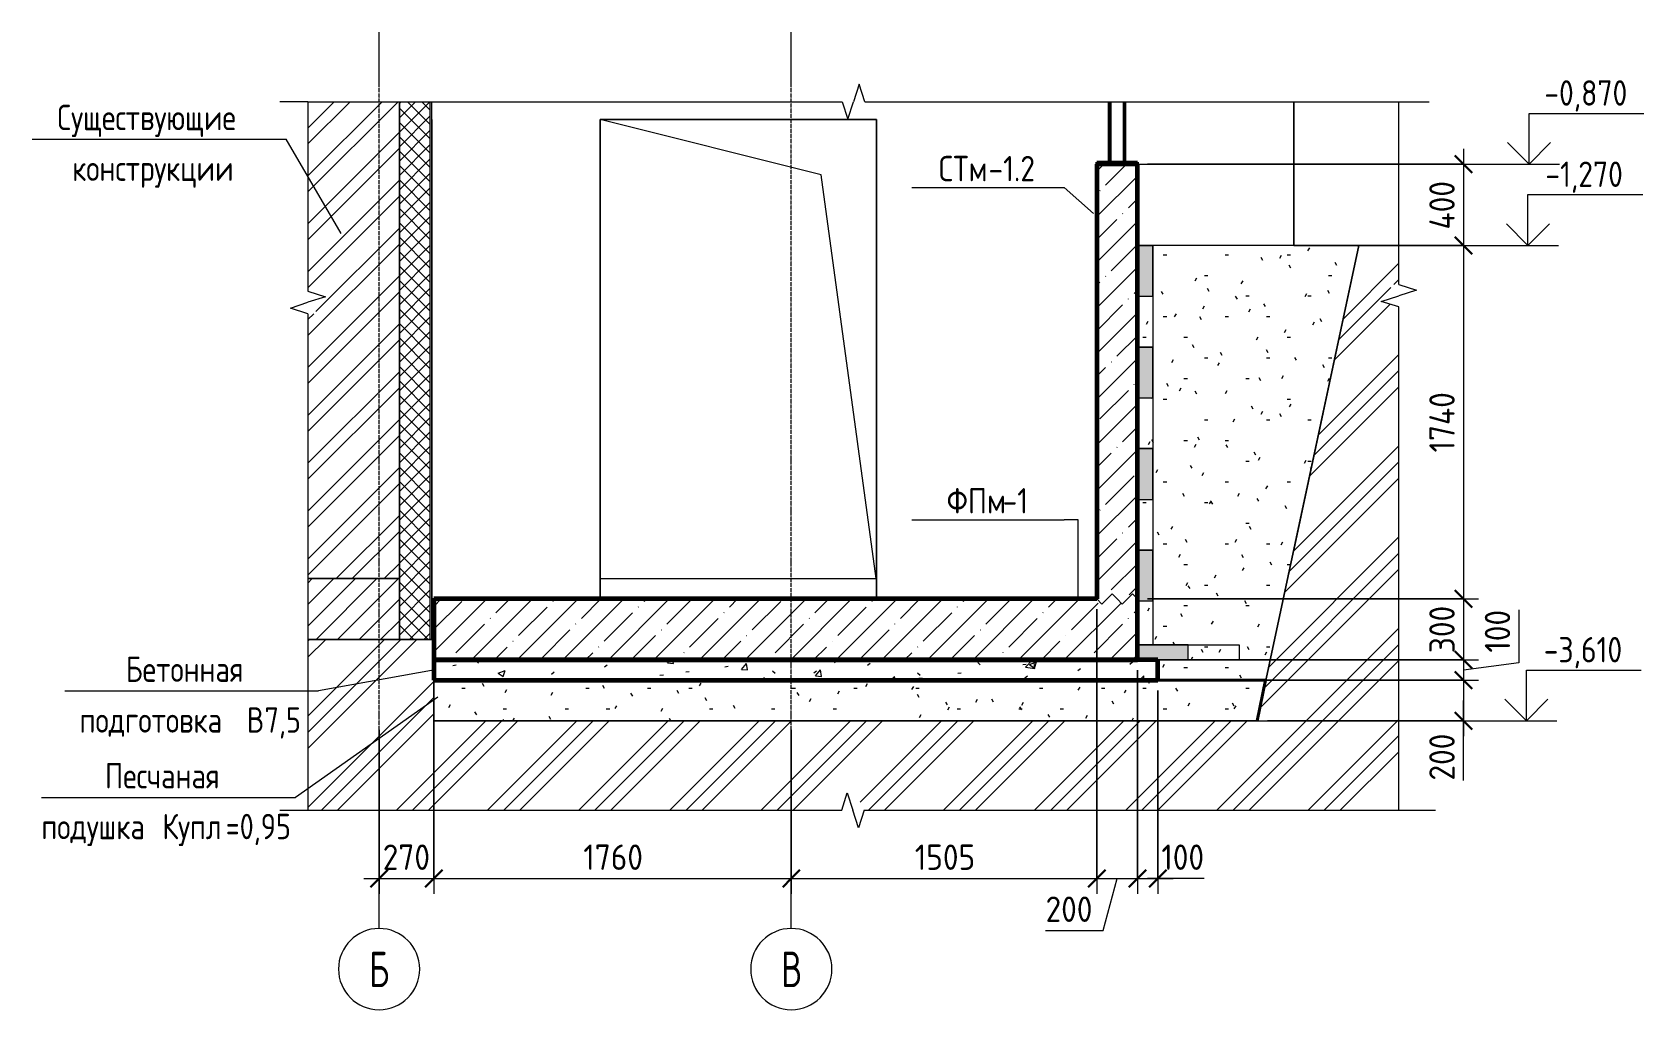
# Model space of a CAD drawing. Header units: millimetres. Extents: x -24739 to 22705, y -5184 to 8174.
# Drawn here: x 555 to 8492, y -5032 to -221 of the extents above; entities that cross this region are included whole.
import ezdxf

# ---------------------------------------------------------------- set-up
doc = ezdxf.new("R2010")
doc.units = ezdxf.units.MM
doc.linetypes.add('02 Штрихпунктирная _20 мм_', pattern=[25, 20, -2.5, 0, -2.5])
for name, color, linetype, lineweight in [('AA_Dim', 7, 'Continuous', 9), ('AA_Dim-50', 7, 'Continuous', 9), ('AA_Oformlenie', 7, 'Continuous', 9), ('AA_Vinoska', 7, 'Continuous', 9), ('AA_Visotnaya otmetka', 7, 'Continuous', 9), ('AF_Balki', 7, 'Continuous', 20), ('AF_Okno', 7, 'Continuous', 20), ('AF_Perekritie', 7, 'Continuous', 60), ('AF_Perekritie_Опалубка', 253, 'Continuous', 20), ('AF_Perekritie_Опалубка_Существующая', 253, 'Continuous', 20), ('AF_Stena', 7, 'Continuous', 60), ('AF_Stena_Опалубка', 253, 'Continuous', 20), ('AF_Stena_Опалубка_Существующая', 253, 'Continuous', 20), ('KR_Colonna_KG', 7, 'Continuous', 20), ('KR_Detal', 7, 'Continuous', 20), ('KR_Fundament', 7, 'Continuous', 20), ('Оси', 7, 'Continuous', 9)]:
    doc.layers.add(name, color=color, linetype=linetype, lineweight=lineweight)
doc.styles.add('GOST Common', font='GOST_Common.ttf', dxfattribs={"width": 0.85, "height": 125})
doc.styles.add('ISOCPEUR', font='isocpeur.TTF', dxfattribs={"width": 0.85, "height": 125})
doc.styles.add('ISOCPEUR_2', font='isocpeur.TTF', dxfattribs={"width": 0.7, "height": 175})
doc.styles.add('ISOCPEUR_3', font='isocpeur.TTF', dxfattribs={"width": 0.9, "height": 125})
doc.dimstyles.new('00_Точн_3_знака__прозр_', dxfattribs={"dimscale": 304.8, "dimtxt": 125.344371, "dimasz": 0.278871, "dimexe": 0.246063, "dimexo": 0.164042, "dimgap": 0.016404, "dimtad": 1, "dimdec": 3, "dimrnd": 0.001, "dimdsep": 46, "dimtxsty": 'ISOCPEUR_3', "dimblk1": 'OBLIQUE', "dimblk2": 'OBLIQUE', "dimsah": 1, "dimcen": 0.09, "dimdle": 0.246063, "dimazin": 0, "dimtfac": 1, "dimtdec": 4, "dimtix": 1, "dimtmove": 1, "dimatfit": 3, "dimfxl": 1, "dimtvp": 1, "dimtolj": 1, "dimtzin": 0, "dimlwd": 18, "dimlwe": 18, "dimarcsym": 2})
doc.dimstyles.new('00_Точн_3_знака__прозр__1', dxfattribs={"dimscale": 304.8, "dimtxt": 125.344371, "dimasz": 0.278871, "dimexe": 0.246063, "dimexo": 0.164042, "dimgap": 0.016404, "dimtad": 1, "dimdec": 3, "dimrnd": 0.001, "dimdsep": 46, "dimtxsty": 'ISOCPEUR_3', "dimblk1": 'OBLIQUE', "dimblk2": 'OBLIQUE', "dimsah": 1, "dimcen": 0.09, "dimdle": 0.246063, "dimazin": 0, "dimtfac": 1, "dimtdec": 4, "dimtix": 1, "dimtmove": 0, "dimatfit": 3, "dimfxl": 1, "dimtvp": 1, "dimtolj": 1, "dimtzin": 0, "dimlwd": 18, "dimlwe": 18, "dimarcsym": 2})
pattern_1 = [(45, (3484.06, -300), (-112.253, 112.253), []), (45, (3596.31, -300), (-112.253, 112.253), [198.438, -39.688, 1.676, -38.011])]
pattern_2 = [(0, (3484.06, -300), (406.4, 101.6), [16.764, -288.036, 16.764, -288.036, -1625.6]), (0, (3484.06, -300), (406.4, 101.6), [-609.6, 16.764, -592.836, 16.764, -288.036, -711.2]), (0, (3484.06, -300), (406.4, 101.6), [-1524, 16.764, -186.436, 16.764, -491.236]), (120, (3636.46, -249.2), (-291.1882, 301.1527), [16.764, -288.036, 16.764, -288.036, -1625.6]), (120, (3636.46, -249.2), (-291.1882, 301.1527), [-609.6, 16.764, -592.836, 16.764, -288.036, -711.2]), (120, (3636.46, -249.2), (-291.1882, 301.1527), [-1524, 16.764, -186.436, 16.764, -491.236]), (240, (3687.26, -46), (-115.2118, -402.7527), [16.764, -288.036, 16.764, -288.036, -1625.6]), (240, (3687.26, -46), (-115.2118, -402.7527), [-609.6, 16.764, -592.836, 16.764, -288.036, -711.2]), (240, (3687.26, -46), (-115.2118, -402.7527), [-1524, 16.764, -186.436, 16.764, -491.236])]

# ---------------------------------------------------------------- blocks, each defined once
blk = doc.blocks.new('231_Проем прямоугольный _Окно_Стена_ - 231_Проем прямоугольный _Окно_Стена_-4129284-КР_РЗ_Опл_3')
at = {"layer": 'AF_Okno', "color": 254}
for p, q in [((-20943.3, -922), (-22031.3, -650)), ((-20671.3, -2910), (-20943.3, -922))]:
    blk.add_line(p, q, dxfattribs=at)
blk = doc.blocks.new('354_Прокат Лист _НесКаркас_РабПлоск_ - 354_Прокат Лист _НесКаркас_РабПлоск_-4002182-КР_РЗ_Опл_3')
at = {"layer": 'AF_Balki', "color": 31, "lineweight": 35}
for p, q in [((-19585.1, -870), (-19585.1, -860)), ((-19585.1, -860), (-19531.1, -860)), ((-19385.1, -860), (-19585.1, -860)), ((-19585.1, -860), (-19585.1, -870)), ((-19531.1, -870), (-19585.1, -870)), ((-19585.1, -870), (-19385.1, -870)), ((-19519.1, -860), (-19451.1, -860)), ((-19451.1, -870), (-19519.1, -870)), ((-19439.1, -860), (-19385.1, -860)), ((-19385.1, -870), (-19439.1, -870)), ((-19385.1, -860), (-19385.1, -870)), ((-19385.1, -870), (-19385.1, -860))]:
    blk.add_line(p, q, dxfattribs=at)
blk = doc.blocks.new('243_Профиль гнутый сварной квадратный _НесКол_2ур_ - 80х6-4107665-КР_РЗ_Опл_3')
at = {"layer": 'KR_Colonna_KG', "color": 31, "lineweight": 35}
for p, q in [((-19518.1, -860), (-19518.1, -562.7)), ((-19452.1, -562.7), (-19452.1, -860))]:
    blk.add_line(p, q, dxfattribs=at)
blk = doc.blocks.new('354_Анкер клиновой _СоедНесК_РабПлоск_ - M12x120_20-3827929-КР_РЗ_Опл_3')
at = {"layer": 'KR_Detal', "color": 254}
for p, q in [((-19531.1, -857.5), (-19531.1, -860)), ((-19531.1, -857.5), (-19519.1, -857.5)), ((-19519.3, -857.5), (-19530.9, -857.5)), ((-19519.1, -860), (-19519.1, -857.5))]:
    blk.add_line(p, q, dxfattribs=at)
blk = doc.blocks.new('354_Анкер клиновой _СоедНесК_РабПлоск_ - M12x120_20-3843482-КР_РЗ_Опл_3')
at = {"layer": 'KR_Detal', "color": 254}
for p, q in [((-19451.1, -857.5), (-19451.1, -860)), ((-19451.1, -857.5), (-19439.1, -857.5)), ((-19439.3, -857.5), (-19450.9, -857.5)), ((-19439.1, -860), (-19439.1, -857.5))]:
    blk.add_line(p, q, dxfattribs=at)
blk = doc.blocks.new('354_Анкер клиновой _СоедНесК_РабПлоск_ - M12x120_20-V12-КР_РЗ_Опл_3')
at = {"layer": 'KR_Detal', "color": 254}
for p, q in [((-19531.1, -857.5), (-19531.1, -860)), ((-19530.9, -857.5), (-19525.1, -857.5)), ((-19525.1, -857.5), (-19530.9, -857.5))]:
    blk.add_line(p, q, dxfattribs=at)
blk = doc.blocks.new('354_Анкер клиновой _СоедНесК_РабПлоск_ - M12x120_20-V13-КР_РЗ_Опл_3')
at = {"layer": 'KR_Detal', "color": 254}
for p, q in [((-19439.3, -857.5), (-19445.1, -857.5)), ((-19445.1, -857.5), (-19439.3, -857.5)), ((-19439.1, -860), (-19439.1, -857.5))]:
    blk.add_line(p, q, dxfattribs=at)
blk = doc.blocks.new('011_ЛинияОбрыва _ЭлУзла_Линия_ - Тип 1-4009730-КР_РЗ_Опл_3')
at = {"layer": 'AA_Oformlenie'}
for p, q in [((-18097.9, -1461.6), (-18097.9, -562.7)), ((-18097.9, -4050), (-18097.9, -1572.9))]:
    blk.add_line(p, q, dxfattribs=at)
blk = doc.blocks.new('011_ЛинияОбрыва _ЭлУзла_Линия_ - Тип 1-4009740-КР_РЗ_Опл_3')
at = {"layer": 'AA_Oformlenie'}
for p, q in [((-23470.5, -562.7), (-23470.5, -1495)), ((-23470.5, -1606.3), (-23470.5, -4050))]:
    blk.add_line(p, q, dxfattribs=at)
blk = doc.blocks.new('011_ЛинияОбрыва _ЭлУзла_Линия_ - Тип 1-4042795-КР_РЗ_Опл_3')
at = {"layer": 'AA_Oformlenie'}
for p, q in [((-23608.2, -4050), (-20841.7, -4050)), ((-20730.4, -4050), (-17917.9, -4050))]:
    blk.add_line(p, q, dxfattribs=at)
blk = doc.blocks.new('011_ЛинияОбрыва _ЭлУзла_Линия_ - Тип 1-4042679-КР_РЗ_Опл_3')
at = {"layer": 'AA_Oformlenie'}
for p, q in [((-23470.5, -562.7), (-20839.2, -562.7)), ((-20727.9, -562.7), (-18097.9, -562.7))]:
    blk.add_line(p, q, dxfattribs=at)
blk = doc.blocks.new('Последовательность узлов - 3мм масшт50 маскировка-904230-КР_РЗ_Опл_3')
at = {"layer": 'AA_Oformlenie'}
for p, q in [((-19585.1, -3010), (-19560.1, -3035)), ((-19560.1, -3035), (-19510.1, -2985)), ((-19485.1, -3010), (-19510.1, -2985)), ((-19485.1, -3010), (-19460.1, -3035)), ((-19460.1, -3035), (-19410.1, -2985)), ((-19385.1, -3010), (-19410.1, -2985))]:
    blk.add_line(p, q, dxfattribs=at)
blk = doc.blocks.new('Последовательность узлов - М50-1713671-КР_РЗ_Опл_3')
at = {"layer": 'AA_Oformlenie'}
for points in [[(-19340.5, -1520), (-19310.1, -1520), (-19310.1, -1270), (-19385.1, -1270), (-19385.1, -1520)], [(-19340.5, -2020), (-19310.1, -2020), (-19310.1, -1770), (-19385.1, -1770), (-19385.1, -2020)], [(-19385.1, -2520), (-19310.1, -2520), (-19310.1, -2270), (-19385.1, -2270)], [(-19385.1, -3020), (-19310.1, -3020), (-19310.1, -2770), (-19385.1, -2770)]]:
    blk.add_hatch(color=256, dxfattribs=at).paths.add_polyline_path(points)
for p, q in [((-19310.1, -1270), (-19385.1, -1270)), ((-19385.1, -1270), (-19385.1, -1520)), ((-19385.1, -1270), (-19310.1, -1270)), ((-19385.1, -1770), (-19385.1, -1270)), ((-19310.1, -1520), (-19310.1, -1270)), ((-19310.1, -1270), (-19310.1, -1770)), ((-19385.1, -1520), (-19310.1, -1520)), ((-19310.1, -1770), (-19385.1, -1770)), ((-19310.1, -1770), (-19385.1, -1770)), ((-19385.1, -1770), (-19385.1, -2020)), ((-19385.1, -1770), (-19310.1, -1770)), ((-19385.1, -2270), (-19385.1, -1770)), ((-19310.1, -2020), (-19310.1, -1770)), ((-19310.1, -1770), (-19310.1, -2270)), ((-19385.1, -2020), (-19310.1, -2020)), ((-19310.1, -2270), (-19385.1, -2270)), ((-19310.1, -2270), (-19385.1, -2270)), ((-19385.1, -2270), (-19385.1, -2520)), ((-19385.1, -2270), (-19310.1, -2270)), ((-19385.1, -2770), (-19385.1, -2270)), ((-19310.1, -2520), (-19310.1, -2270)), ((-19310.1, -2270), (-19310.1, -2770)), ((-19385.1, -2520), (-19310.1, -2520)), ((-19310.1, -2770), (-19385.1, -2770)), ((-19310.1, -2770), (-19385.1, -2770)), ((-19385.1, -2770), (-19385.1, -3020)), ((-19385.1, -2770), (-19310.1, -2770)), ((-19385.1, -3270), (-19385.1, -2770)), ((-19310.1, -3020), (-19310.1, -2770)), ((-19310.1, -2770), (-19310.1, -3235)), ((-19385.1, -3020), (-19310.1, -3020))]:
    blk.add_line(p, q, dxfattribs=at)
blk = doc.blocks.new('Последовательность узлов - М50-V14-КР_РЗ_Опл_3')
at = {"layer": 'AA_Oformlenie'}
blk.add_hatch(color=256, dxfattribs=at).paths.add_polyline_path([(-19135.1, -3310), (-19135.1, -3235), (-19385.1, -3235), (-19385.1, -3310)])
for p, q in [((-19135.1, -3235), (-19385.1, -3235)), ((-19385.1, -3235), (-19385.1, -3310)), ((-19385.1, -3235), (-18885.1, -3235)), ((-19385.1, -3310), (-19385.1, -3235)), ((-19135.1, -3310), (-19135.1, -3235)), ((-18885.1, -3235), (-18885.1, -3310)), ((-19385.1, -3310), (-19135.1, -3310)), ((-18885.1, -3310), (-19385.1, -3310))]:
    blk.add_line(p, q, dxfattribs=at)
blk = doc.blocks.new('Ось сетки - d_4мм-2765513-КР_РЗ_Опл_3')
at = {"layer": 'Оси'}
for start, end in [(0, 180), (0, 180), (180, 360), (180, 360)]:
    blk.add_arc((-23120.1, -4831.8), 200, start, end, dxfattribs=at)
blk = doc.blocks.new('010_Текст с выноской - Текст 2 строки-4041762-КР_РЗ_Опл_3')
at = {"layer": 'AA_Vinoska'}
blk.add_line((-24828.5, -746.6), (-23578.5, -746.6), dxfattribs=at)
blk = doc.blocks.new('DIMBLOCK45-КР_РЗ_Опл_3')
at = {"layer": 'AA_Dim-50', "lineweight": 18}
for p, q in [((6048.7, -870), (7678.8, -870)), ((7603.8, -870), (6048.7, -870)), ((7603.8, -795), (7603.8, -1270)), ((7138.7, -1270), (7678.8, -1270)), ((7603.8, -1270), (7138.7, -1270))]:
    blk.add_line(p, q, dxfattribs=at)
at = {"layer": 'AA_Dim-50', "lineweight": 30}
for p, q in [((7603.8, -870), (7561.3, -827.5)), ((7603.8, -870), (7646.3, -912.5)), ((7603.8, -1270), (7561.3, -1227.5)), ((7603.8, -1270), (7646.3, -1312.5))]:
    blk.add_line(p, q, dxfattribs=at)
at = {"layer": 'AA_Dim-50', "color": 0, "lineweight": 18, "insert": (7435.9, -1191.8), "char_height": 125, "width": 292.313, "attachment_point": 1, "rotation": 90, "line_spacing_factor": 1.135194, "style": 'ISOCPEUR_3'}
blk.add_mtext('400', dxfattribs=at)
blk = doc.blocks.new('_Oblique')
at = {"color": 0, "linetype": 'ByBlock', "lineweight": -2}
blk.add_line((-0.5, -0.5), (0.5, 0.5), dxfattribs=at)
blk = doc.blocks.new('DIMBLOCK46-КР_РЗ_Опл_3')
at = {"layer": 'AA_Dim-50', "lineweight": 30}
for p, q in [((7603.8, -1270), (7561.3, -1227.5)), ((7603.8, -1270), (7646.3, -1312.5)), ((7603.8, -3010), (7561.3, -2967.5)), ((7603.8, -3010), (7646.3, -3052.5))]:
    blk.add_line(p, q, dxfattribs=at)
at = {"layer": 'AA_Dim-50', "lineweight": 18}
for p, q in [((7138.7, -1270), (7678.8, -1270)), ((7603.8, -1270), (7138.7, -1270)), ((7603.8, -1270), (7603.8, -3010)), ((6048.7, -3010), (7678.8, -3010)), ((7603.8, -3010), (6048.7, -3010))]:
    blk.add_line(p, q, dxfattribs=at)
at = {"layer": 'AA_Dim-50', "color": 0, "lineweight": 18, "insert": (7435.9, -2289), "char_height": 125, "width": 357.586, "attachment_point": 1, "rotation": 90, "line_spacing_factor": 1.135194, "style": 'ISOCPEUR_3'}
blk.add_mtext('1740', dxfattribs=at)
blk = doc.blocks.new('DIMBLOCK47-КР_РЗ_Опл_3')
at = {"layer": 'AA_Dim-50', "lineweight": 18}
for p, q in [((6048.7, -3010), (7678.8, -3010)), ((7603.8, -3010), (6048.7, -3010)), ((7603.8, -3010), (7603.8, -3310)), ((6048.7, -3310), (7678.8, -3310)), ((7603.8, -3310), (6048.7, -3310))]:
    blk.add_line(p, q, dxfattribs=at)
at = {"layer": 'AA_Dim-50', "lineweight": 30}
for p, q in [((7603.8, -3010), (7561.3, -2967.5)), ((7603.8, -3010), (7646.3, -3052.5)), ((7603.8, -3310), (7561.3, -3267.5)), ((7603.8, -3310), (7646.3, -3352.5))]:
    blk.add_line(p, q, dxfattribs=at)
at = {"layer": 'AA_Dim-50', "color": 0, "lineweight": 18, "insert": (7435.9, -3277.1), "char_height": 125, "width": 280.961, "attachment_point": 1, "rotation": 90, "line_spacing_factor": 1.135194, "style": 'ISOCPEUR_3'}
blk.add_mtext('300', dxfattribs=at)
blk = doc.blocks.new('DIMBLOCK48-КР_РЗ_Опл_3')
at = {"layer": 'AA_Dim-50', "lineweight": 18}
for p, q in [((7877, -3063.7), (7877, -3324.2)), ((6048.7, -3310), (7678.8, -3310)), ((7603.8, -3310), (6048.7, -3310)), ((7603.8, -3310), (7603.8, -3410)), ((7877, -3324.2), (7603.8, -3360)), ((6148.7, -3410), (7678.8, -3410)), ((7603.8, -3410), (6148.7, -3410))]:
    blk.add_line(p, q, dxfattribs=at)
at = {"layer": 'AA_Dim-50', "lineweight": 30}
for p, q in [((7603.8, -3310), (7561.3, -3267.5)), ((7603.8, -3310), (7646.3, -3352.5)), ((7603.8, -3410), (7561.3, -3367.5)), ((7603.8, -3410), (7646.3, -3452.5))]:
    blk.add_line(p, q, dxfattribs=at)
at = {"layer": 'AA_Dim-50', "color": 0, "lineweight": 18, "insert": (7709.1, -3274.2), "char_height": 125, "width": 252.581, "attachment_point": 1, "rotation": 90, "line_spacing_factor": 1.135194, "style": 'ISOCPEUR_3'}
blk.add_mtext('100', dxfattribs=at)
blk = doc.blocks.new('DIMBLOCK49-КР_РЗ_Опл_3')
at = {"layer": 'AA_Dim-50', "lineweight": 18}
for p, q in [((6148.7, -3410), (7678.8, -3410)), ((7603.8, -3410), (6148.7, -3410)), ((7603.8, -3410), (7603.8, -3685)), ((7603.8, -3619.8), (7603.8, -3510)), ((6638.7, -3610), (7678.8, -3610)), ((7603.8, -3610), (6638.7, -3610)), ((7603.8, -3903.9), (7603.8, -3619.8))]:
    blk.add_line(p, q, dxfattribs=at)
at = {"layer": 'AA_Dim-50', "lineweight": 30}
for p, q in [((7603.8, -3410), (7561.3, -3367.5)), ((7603.8, -3410), (7646.3, -3452.5)), ((7603.8, -3610), (7561.3, -3567.5)), ((7603.8, -3610), (7646.3, -3652.5))]:
    blk.add_line(p, q, dxfattribs=at)
at = {"layer": 'AA_Dim-50', "color": 0, "lineweight": 18, "insert": (7435.9, -3903.9), "char_height": 125, "width": 280.961, "attachment_point": 1, "rotation": 90, "line_spacing_factor": 1.135194, "style": 'ISOCPEUR_3'}
blk.add_mtext('200', dxfattribs=at)
blk = doc.blocks.new('Высотные отметки - Стрелка вверх-400292-КР_РЗ_Опл_3')
at = {"layer": 'AA_Vinoska'}
for p, q in [((-17470, -3360), (-16905, -3360)), ((-17470, -3610), (-17470, -3360)), ((-17470, -3610), (-17576.1, -3503.9)), ((-17470, -3610), (-17363.9, -3503.9)), ((-17620, -3610), (-17320, -3610))]:
    blk.add_line(p, q, dxfattribs=at)
blk = doc.blocks.new('DIMBLOCK50-КР_РЗ_Опл_3')
at = {"layer": 'AA_Dim-50', "lineweight": 18}
for p, q in [((2533.7, -3360), (2533.7, -4461.2)), ((2533.7, -4386.2), (2533.7, -3360)), ((2263.7, -3654.8), (2263.7, -4461.2)), ((2263.7, -4386.2), (2263.7, -3654.8)), ((2188.7, -4386.2), (2533.7, -4386.2))]:
    blk.add_line(p, q, dxfattribs=at)
at = {"layer": 'AA_Dim-50', "lineweight": 30}
for p, q in [((2263.7, -4386.2), (2306.2, -4343.7)), ((2533.7, -4386.2), (2576.2, -4343.7)), ((2263.7, -4386.2), (2221.2, -4428.7)), ((2533.7, -4386.2), (2491.2, -4428.7))]:
    blk.add_line(p, q, dxfattribs=at)
at = {"layer": 'AA_Dim-50', "color": 0, "lineweight": 18, "insert": (2281.6, -4218.4), "char_height": 125, "width": 280.961, "attachment_point": 1, "line_spacing_factor": 1.135194, "style": 'ISOCPEUR_3'}
blk.add_mtext('270', dxfattribs=at)
blk = doc.blocks.new('DIMBLOCK51-КР_РЗ_Опл_3')
at = {"layer": 'AA_Dim-50', "lineweight": 18}
for p, q in [((2533.7, -3360), (2533.7, -4461.2)), ((2533.7, -4386.2), (2533.7, -3360)), ((4293.7, -3654.8), (4293.7, -4461.2)), ((4293.7, -4386.2), (4293.7, -3654.8)), ((2533.7, -4386.2), (4293.7, -4386.2))]:
    blk.add_line(p, q, dxfattribs=at)
at = {"layer": 'AA_Dim-50', "lineweight": 30}
for p, q in [((2533.7, -4386.2), (2576.2, -4343.7)), ((4293.7, -4386.2), (4336.2, -4343.7)), ((2533.7, -4386.2), (2491.2, -4428.7)), ((4293.7, -4386.2), (4251.2, -4428.7))]:
    blk.add_line(p, q, dxfattribs=at)
at = {"layer": 'AA_Dim-50', "color": 0, "lineweight": 18, "insert": (3269.4, -4218.4), "char_height": 125, "width": 346.234, "attachment_point": 1, "line_spacing_factor": 1.135194, "style": 'ISOCPEUR_3'}
blk.add_mtext('1760', dxfattribs=at)
blk = doc.blocks.new('DIMBLOCK52-КР_РЗ_Опл_3')
at = {"layer": 'AA_Dim-50', "lineweight": 18}
for p, q in [((5798.7, -3060), (5798.7, -4461.2)), ((5798.7, -4386.2), (5798.7, -3060)), ((4293.7, -3654.8), (4293.7, -4461.2)), ((4293.7, -4386.2), (4293.7, -3654.8)), ((4293.7, -4386.2), (5798.7, -4386.2))]:
    blk.add_line(p, q, dxfattribs=at)
at = {"layer": 'AA_Dim-50', "lineweight": 30}
for p, q in [((4293.7, -4386.2), (4336.2, -4343.7)), ((5798.7, -4386.2), (5841.2, -4343.7)), ((4293.7, -4386.2), (4251.2, -4428.7)), ((5798.7, -4386.2), (5756.2, -4428.7))]:
    blk.add_line(p, q, dxfattribs=at)
at = {"layer": 'AA_Dim-50', "color": 0, "lineweight": 18, "insert": (4901.9, -4218.4), "char_height": 125, "width": 346.234, "attachment_point": 1, "line_spacing_factor": 1.135194, "style": 'ISOCPEUR_3'}
blk.add_mtext('1505', dxfattribs=at)
blk = doc.blocks.new('DIMBLOCK53-КР_РЗ_Опл_3')
at = {"layer": 'AA_Dim-50', "lineweight": 18}
for p, q in [((5798.7, -3060), (5798.7, -4461.2)), ((5798.7, -4386.2), (5798.7, -3060)), ((5998.7, -3360), (5998.7, -4461.2)), ((5998.7, -4386.2), (5998.7, -3360)), ((5798.7, -4386.2), (5998.7, -4386.2)), ((5830, -4642.3), (5898.7, -4386.2)), ((5545.9, -4642.3), (5830, -4642.3))]:
    blk.add_line(p, q, dxfattribs=at)
at = {"layer": 'AA_Dim-50', "lineweight": 30}
for p, q in [((5798.7, -4386.2), (5841.2, -4343.7)), ((5998.7, -4386.2), (6041.2, -4343.7)), ((5798.7, -4386.2), (5756.2, -4428.7)), ((5998.7, -4386.2), (5956.2, -4428.7))]:
    blk.add_line(p, q, dxfattribs=at)
at = {"layer": 'AA_Dim-50', "color": 0, "lineweight": 18, "insert": (5545.9, -4474.5), "char_height": 125, "width": 280.961, "attachment_point": 1, "line_spacing_factor": 1.135194, "style": 'ISOCPEUR_3'}
blk.add_mtext('200', dxfattribs=at)
blk = doc.blocks.new('DIMBLOCK54-КР_РЗ_Опл_3')
at = {"layer": 'AA_Dim-50', "lineweight": 18}
for p, q in [((5998.7, -3360), (5998.7, -4461.2)), ((5998.7, -4386.2), (5998.7, -3360)), ((6098.7, -3460), (6098.7, -4461.2)), ((6098.7, -4386.2), (6098.7, -3460)), ((5998.7, -4386.2), (6173.7, -4386.2)), ((6066.2, -4386.2), (6048.7, -4386.2)), ((6326.7, -4386.2), (6066.2, -4386.2))]:
    blk.add_line(p, q, dxfattribs=at)
at = {"layer": 'AA_Dim-50', "lineweight": 30}
for p, q in [((5998.7, -4386.2), (6041.2, -4343.7)), ((6098.7, -4386.2), (6141.2, -4343.7)), ((5998.7, -4386.2), (5956.2, -4428.7)), ((6098.7, -4386.2), (6056.2, -4428.7))]:
    blk.add_line(p, q, dxfattribs=at)
at = {"layer": 'AA_Dim-50', "color": 0, "lineweight": 18, "insert": (6116.2, -4218.4), "char_height": 125, "width": 252.581, "attachment_point": 1, "line_spacing_factor": 1.135194, "style": 'ISOCPEUR_3'}
blk.add_mtext('100', dxfattribs=at)
blk = doc.blocks.new('044_М_Универсальная с полкой - Марка-3031129-КР_РЗ_Опл_3')
at = {"layer": 'AA_Vinoska'}
blk.add_line((-20496.9, -985.3), (-19746.9, -985.3), dxfattribs=at)

msp = doc.modelspace()

# ---------------------------------------------------------------- hatches: boundary and pattern name
at = {"layer": 'AF_Perekritie', "lineweight": 9}
h = msp.add_hatch(dxfattribs=at)
h.set_pattern_fill('FP_21', color=9, style=0, pattern_type=2)
h.set_pattern_definition([(45, (3484.056, -300), (-53.033, 53.033), [])])
h.paths.add_polyline_path([(2363.6795, -3210), (2363.6795, -2910), (1913.2143, -2910), (1913.2143, -3210)])
h = msp.add_hatch(dxfattribs=at)
h.set_pattern_fill('FP_20', color=256, style=0, pattern_type=2)
h.set_pattern_definition(pattern_1)
h.paths.add_polyline_path([(5998.6795, -3310), (5998.6795, -3030), (5798.6795, -3030), (5798.6795, -3010), (2533.6795, -3010), (2533.6795, -3310), (5898.6795, -3310)])
h = msp.add_hatch(dxfattribs=at)
h.set_pattern_fill('FP_19', color=256, style=0, pattern_type=2)
h.set_pattern_definition([(50, (3484.06, -300), (364.368, -31.878), [38.1, -419.1]), (355, (3484.06, -300), (-70.486, 382.113), [30.48, -335.28]), (100.451, (3514.42, -302.66), (293.885, 350.233), [32.38, -356.18]), (46.184, (3484.06, -198.4), (542.16, -84.086), [57.15, -628.65]), (96.636, (3529.24, -205.4), (474.805, 494.855), [48.57, -534.27]), (351.184, (3484.06, -198.4), (474.81, 494.85), [45.72, -502.92]), (21, (3534.86, -223.8), (303.228, -204.53), [38.1, -419.1]), (326, (3534.86, -223.8), (123.604, 368.376), [30.48, -335.28]), (71.451, (3560.13, -240.84), (426.834, 163.843), [32.38, -356.18]), (37.5, (3484.06, -300), (6.1766, 169.11), [16.764, -314.452, 16.764, -323.596, -336.55]), (37.5, (3484.06, -300), (6.1766, 169.11), [-671.576, 16.764, -319.786]), (7.5, (3484.06, -300), (133.639, 200.3615), [16.764, -177.292, 16.764, -306.832, -128.27]), (7.5, (3484.06, -300), (133.639, 200.3615), [-517.652, 16.764, -111.506]), (327.5, (3370.77, -300), (271.182, -11.4584), [16.764, -110.236, 16.764, -379.476, -525.78]), (327.5, (3370.77, -300), (271.182, -11.4584), [-523.24, 16.764, -509.016]), (317.5, (3319.97, -300), (296.259, 50.853), [16.764, -148.336, 16.764, -246.38, -373.38]), (317.5, (3319.97, -300), (296.259, 50.853), [-428.244, 16.764, -356.616])])
h.paths.add_polyline_path([(2533.6795, -3410), (6098.6795, -3410), (6098.6795, -3310), (2533.6795, -3310)])
at = {"layer": 'AF_Stena', "lineweight": 9}
h = msp.add_hatch(dxfattribs=at)
h.set_pattern_fill('FP_22', color=9, style=0, pattern_type=2)
h.set_pattern_definition([(45, (3484.06, -300), (-117.8655, 117.8655), []), (45, (3562.63, -300), (-117.866, 117.866), [])])
h.paths.add_polyline_path([(2363.6795, -2910), (2363.6795, -562.7194), (1913.2143, -562.7194), (1913.2143, -1495), (1999.8168, -1522.5), (1913.2143, -1550), (1952.467, -1550), (1952.467, -1606.3087), (1913.2143, -1606.3087), (1913.2143, -2910)])
h = msp.add_hatch(dxfattribs=at)
h.set_pattern_fill('FP_23', color=9, style=0, pattern_type=2)
h.set_pattern_definition([(45, (3484.056, -300), (-35.3553, 35.3553), []), (135, (3484.056, -300), (-35.3553, -35.3553), [])])
h.paths.add_polyline_path([(2363.6795, -3210), (2513.6795, -3210), (2513.6795, -562.7194), (2363.6795, -562.7194), (2363.6795, -2267.2546)])
h = msp.add_hatch(dxfattribs=at)
h.set_pattern_fill('FP_20', color=256, style=0, pattern_type=2)
h.set_pattern_definition(pattern_1)
h.paths.add_polyline_path([(5798.6795, -2990), (5998.6795, -2990), (5998.6795, -870), (5798.6795, -870), (5798.6795, -2267.2546)])
at = {"layer": 'KR_Fundament', "lineweight": 9}
h = msp.add_hatch(dxfattribs=at)
h.set_pattern_fill('FP_18', color=256, style=0, pattern_type=2)
h.set_pattern_definition([(45, (3484.06, -300), (-224.506, 224.506), []), (45, (3563.43, -300), (0, 449.013), []), (45, (3404.68, -300), (0, 449.013), [])])
h.paths.add_polyline_path([(4352.9793, -4050), (4541.9941, -4050), (4569.4941, -3963.3975), (4596.9941, -4050), (4596.9941, -4010.7473), (4653.3027, -4010.7473), (4653.3027, -4050), (7285.8286, -4050), (7285.8286, -1572.9446), (7199.2261, -1545.4446), (7285.8286, -1517.9446), (7246.5759, -1517.9446), (7246.5759, -1461.6359), (7285.8286, -1461.6359), (7285.8286, -1270), (7088.6795, -1270), (6588.6795, -3610), (2533.6795, -3610), (2533.6795, -3210), (1913.2143, -3210), (1913.2143, -4050), (2115.0785, -4050)])
h = msp.add_hatch(dxfattribs=at)
h.set_pattern_fill('FP_24', color=256, style=0, pattern_type=2)
h.set_pattern_definition(pattern_2)
h.paths.add_polyline_path([(6588.6795, -3610), (7088.6795, -1270), (6073.6795, -1270), (6073.6795, -1520), (5998.6795, -1520), (5998.6795, -1770), (6073.6795, -1770), (6073.6795, -2020), (5998.6795, -2020), (5998.6795, -2270), (6073.6795, -2270), (6073.6795, -2520), (5998.6795, -2520), (5998.6795, -2770), (6073.6795, -2770), (6073.6795, -3020), (5998.6795, -3020), (5998.6795, -3235), (6248.6795, -3235), (6248.6795, -3310), (6098.6795, -3310), (6098.6795, -3410), (6628.6795, -3410)])
h = msp.add_hatch(dxfattribs=at)
h.set_pattern_fill('FP_24', color=256, style=0, pattern_type=2)
h.set_pattern_definition(pattern_2)
h.paths.add_polyline_path([(4620.6588, -3610), (6588.6795, -3610), (6628.6795, -3410), (2533.6795, -3410), (2533.6795, -3610)])

# ---------------------------------------------------------------- linework, layer by layer
at = {"layer": 'AA_Vinoska'}
for p, q in [((4627.6758, -476.0692), (4599.5215, -562.7194)), ((4655.8301, -562.7194), (4627.6758, -476.0692)), ((1913.2143, -562.7194), (1775.5115, -562.7194)), ((4544.5215, -562.7194), (4572.0215, -649.3219)), ((4572.0215, -649.3219), (4599.5215, -562.7194)), ((7285.8286, -562.7194), (7435.8286, -562.7194)), ((2076.5837, -1211.8929), (1805.2883, -746.6432)), ((5781.2539, -1112.3673), (5636.8296, -985.274)), ((1913.2143, -1495), (1999.8168, -1522.5)), ((7285.8286, -1461.6359), (7372.4788, -1489.7902)), ((7372.4788, -1489.7902), (7285.8286, -1517.9446)), ((1826.5641, -1578.1543), (1913.2143, -1550)), ((1913.2143, -1606.3087), (1826.5641, -1578.1543)), ((1999.8168, -1522.5), (1913.2143, -1550)), ((7199.2261, -1545.4446), (7285.8286, -1517.9446)), ((7285.8286, -1572.9446), (7199.2261, -1545.4446)), ((5706.8296, -2620.1563), (5637.506, -2620.1563)), ((5706.8296, -3001.4363), (5706.8296, -2620.1563)), ((2539.4795, -3359.4145), (1965.2926, -3462.3229)), ((2552.3113, -3492.5512), (1851.4477, -3986.626)), ((4541.9941, -4050), (4569.4941, -3963.3975)), ((4569.4941, -3963.3975), (4596.9941, -4050)), ((4625.1484, -4136.6501), (4596.9941, -4050)), ((4653.3027, -4050), (4625.1484, -4136.6501))]:
    msp.add_line(p, q, dxfattribs=at)
at = {"layer": 'AA_Visotnaya otmetka'}
for p, q in [((5902.7655, -870), (7658.3143, -870)), ((7658.3143, -870), (7927.0974, -870)), ((7005.8852, -1270), (7680.1177, -1270)), ((7680.1177, -1270), (7921.8237, -1270)), ((6463.497, -3610), (7652.9449, -3610)), ((7652.9449, -3610), (7913.733, -3610))]:
    msp.add_line(p, q, dxfattribs=at)
at = {"layer": 'AF_Perekritie_Опалубка', "lineweight": 60}
for p, q in [((6098.6795, -3310), (2533.6795, -3310)), ((2533.6795, -3310), (2533.6795, -3410)), ((6098.6795, -3410), (6098.6795, -3310)), ((2533.6795, -3410), (6098.6795, -3410))]:
    msp.add_line(p, q, dxfattribs=at)
at = {"layer": 'AF_Perekritie_Опалубка_Существующая', "color": 254}
for p, q in [((2363.6795, -2910), (1913.2143, -2910)), ((2363.6795, -3210), (2363.6795, -2910)), ((2363.6795, -2910), (2363.6795, -3210)), ((3352.4846, -2910), (4712.4846, -2910)), ((1913.2143, -3210), (2363.6795, -3210)), ((2533.6795, -3210), (2363.6795, -3210))]:
    msp.add_line(p, q, dxfattribs=at)
at = {"layer": 'AF_Stena_Опалубка', "lineweight": 60}
for p, q in [((5798.6795, -870), (5798.6795, -3010)), ((5998.6795, -870), (5798.6795, -870)), ((5998.6795, -3010), (5998.6795, -870))]:
    msp.add_line(p, q, dxfattribs=at)
at = {"layer": 'AF_Stena_Опалубка_Существующая', "color": 254}
for p, q in [((2363.6795, -650), (2363.6795, -562.7194)), ((2363.6795, -2910), (2363.6795, -562.7194)), ((2363.6795, -562.7194), (2363.6795, -3210)), ((2513.6795, -562.7194), (2513.6795, -3210)), ((2523.6795, -3210), (2523.6795, -562.7194)), ((6768.6179, -1270), (6768.6179, -562.7194)), ((6768.6179, -650), (6768.6179, -562.7194)), ((6768.6179, -562.7194), (6768.6179, -650)), ((2523.6795, -650), (2523.6795, -3010)), ((3352.4846, -2910), (3352.4846, -650)), ((3352.4846, -650), (4712.4846, -650)), ((3352.4846, -650), (4712.4846, -650)), ((4712.4846, -650), (3352.4846, -650)), ((3352.4846, -650), (3352.4846, -3010)), ((3352.4846, -3010), (3352.4846, -650)), ((4712.4846, -650), (4712.4846, -2910)), ((4712.4846, -3010), (4712.4846, -650)), ((4712.4846, -650), (4712.4846, -3010)), ((6768.6179, -650), (6768.6179, -1270)), ((6768.6179, -1270), (6768.6179, -650)), ((1913.2143, -2910), (2363.6795, -2910)), ((1913.2143, -2910), (2363.6795, -2910)), ((3352.4846, -3010), (2523.6795, -3010)), ((2523.6795, -3010), (3352.4846, -3010)), ((2363.6795, -3210), (2523.6795, -3210))]:
    msp.add_line(p, q, dxfattribs=at)
at = {"layer": 'KR_Colonna_KG', "color": 31, "lineweight": 35}
for p, q in [((5858.6795, -562.7194), (5858.6795, -857.5)), ((5858.6795, -857.5), (5858.6795, -562.7194)), ((5938.6795, -857.5), (5938.6795, -562.7194)), ((5938.6795, -857.5), (5938.6795, -562.7194)), ((5864.68, -860), (5932.6795, -860)), ((5932.6795, -860), (5864.68, -860)), ((5864.68, -860), (5932.6795, -860)), ((5932.6795, -860), (5864.68, -860))]:
    msp.add_line(p, q, dxfattribs=at)
at = {"layer": 'KR_Fundament'}
for p, q in [((7088.6795, -1270), (5998.6795, -1270)), ((5998.6795, -1270), (5998.6795, -3310)), ((7088.6795, -1270), (6588.6795, -3610)), ((6588.6795, -3610), (7088.6795, -1270)), ((6768.6179, -1270), (7088.6795, -1270)), ((7088.6795, -1270), (6768.6179, -2767.8883)), ((7285.8286, -1270), (7088.6795, -1270)), ((2533.6795, -3210), (1913.2143, -3210)), ((2533.6795, -3610), (2533.6795, -3210)), ((2533.6795, -3410), (2533.6795, -3210)), ((6674.1496, -3210), (6588.6795, -3610)), ((5998.6795, -3310), (6098.6795, -3310)), ((6098.6795, -3310), (6098.6795, -3410)), ((2533.6795, -3610), (2533.6795, -3410)), ((6098.6795, -3410), (2533.6795, -3410)), ((2533.6795, -3410), (2533.6795, -3610)), ((6588.6795, -3610), (2533.6795, -3610)), ((6588.6795, -3610), (2533.6795, -3610)), ((2533.6795, -3610), (6588.6795, -3610))]:
    msp.add_line(p, q, dxfattribs=at)
at = {"layer": 'KR_Fundament', "lineweight": 60}
for p, q in [((5798.6795, -3010), (2533.6795, -3010)), ((2533.6795, -3010), (2533.6795, -3310)), ((5998.6795, -3310), (5998.6795, -3010)), ((2533.6795, -3310), (5998.6795, -3310))]:
    msp.add_line(p, q, dxfattribs=at)
at = {"layer": 'KR_Fundament', "lineweight": 35}
for p, q in [((6098.6795, -3410), (6628.6795, -3410)), ((6628.6795, -3410), (6098.6795, -3410)), ((6628.6795, -3410), (6588.6795, -3610)), ((6588.6795, -3610), (6628.6795, -3410))]:
    msp.add_line(p, q, dxfattribs=at)
at = {"layer": 'Оси'}
for p, q in [((2263.6795, -470.8565), (2263.6795, -220.8565)), ((4293.6795, -470.8565), (4293.6795, -220.8565)), ((2263.6795, -4631.8011), (2263.6795, -4381.8011)), ((4293.6795, -4631.8011), (4293.6795, -4381.8011))]:
    msp.add_line(p, q, dxfattribs=at)
at = {"layer": 'Оси', "linetype": '02 Штрихпунктирная _20 мм_'}
for p, q in [((2263.6795, -4381.8011), (2263.6795, -470.8565)), ((4293.6795, -4381.8011), (4293.6795, -470.8565))]:
    msp.add_line(p, q, dxfattribs=at)

# ---------------------------------------------------------------- block references
at = {"layer": 'AA_Oformlenie'}
for name in ['011_ЛинияОбрыва _ЭлУзла_Линия_ - Тип 1-4009740-КР_РЗ_Опл_3', '011_ЛинияОбрыва _ЭлУзла_Линия_ - Тип 1-4042679-КР_РЗ_Опл_3', '011_ЛинияОбрыва _ЭлУзла_Линия_ - Тип 1-4009730-КР_РЗ_Опл_3', 'Последовательность узлов - М50-1713671-КР_РЗ_Опл_3', 'Последовательность узлов - 3мм масшт50 маскировка-904230-КР_РЗ_Опл_3', 'Последовательность узлов - М50-V14-КР_РЗ_Опл_3', '011_ЛинияОбрыва _ЭлУзла_Линия_ - Тип 1-4042795-КР_РЗ_Опл_3']:
    msp.add_blockref(name, (25383.7411, 0), dxfattribs=at)
at = {"layer": 'AA_Vinoska'}
for name, p in [('010_Текст с выноской - Текст 2 строки-4041762-КР_РЗ_Опл_3', (25383.7411, 0)), ('044_М_Универсальная с полкой - Марка-3031129-КР_РЗ_Опл_3', (25383.7411, 0)), ('044_М_Универсальная с полкой - Марка-3031129-КР_РЗ_Опл_3', (25384.4175, -1634.8823)), ('Высотные отметки - Стрелка вверх-400292-КР_РЗ_Опл_3', (25383.7411, 0)), ('010_Текст с выноской - Текст 2 строки-4041762-КР_РЗ_Опл_3', (25543.7454, -2715.6797)), ('010_Текст с выноской - Текст 2 строки-4041762-КР_РЗ_Опл_3', (25429.9005, -3239.9828))]:
    msp.add_blockref(name, p, dxfattribs=at)
at = {"layer": 'AA_Visotnaya otmetka'}
for p in [(25397.1055, 2740), (25391.8318, 2340)]:
    msp.add_blockref('Высотные отметки - Стрелка вверх-400292-КР_РЗ_Опл_3', p, dxfattribs=at)
at = {"layer": 'AF_Balki', "color": 31, "lineweight": 35}
msp.add_blockref('354_Прокат Лист _НесКаркас_РабПлоск_ - 354_Прокат Лист _НесКаркас_РабПлоск_-4002182-КР_РЗ_Опл_3', (25383.7411, 0), dxfattribs=at)
at = {"layer": 'AF_Okno', "color": 254}
msp.add_blockref('231_Проем прямоугольный _Окно_Стена_ - 231_Проем прямоугольный _Окно_Стена_-4129284-КР_РЗ_Опл_3', (25383.7411, 0), dxfattribs=at)
at = {"layer": 'KR_Colonna_KG', "color": 31, "lineweight": 35}
msp.add_blockref('243_Профиль гнутый сварной квадратный _НесКол_2ур_ - 80х6-4107665-КР_РЗ_Опл_3', (25383.7411, 0), dxfattribs=at)
at = {"layer": 'KR_Detal', "color": 254}
for name in ['354_Анкер клиновой _СоедНесК_РабПлоск_ - M12x120_20-3827929-КР_РЗ_Опл_3', '354_Анкер клиновой _СоедНесК_РабПлоск_ - M12x120_20-V12-КР_РЗ_Опл_3', '354_Анкер клиновой _СоедНесК_РабПлоск_ - M12x120_20-3843482-КР_РЗ_Опл_3', '354_Анкер клиновой _СоедНесК_РабПлоск_ - M12x120_20-V13-КР_РЗ_Опл_3']:
    msp.add_blockref(name, (25383.7411, 0), dxfattribs=at)
at = {"layer": 'Оси'}
for p in [(25383.7411, 0), (27413.7411, 0)]:
    msp.add_blockref('Ось сетки - d_4мм-2765513-КР_РЗ_Опл_3', p, dxfattribs=at)

# ---------------------------------------------------------------- texts
at = {"layer": 'AA_Vinoska', "char_height": 125, "attachment_point": 1}
for s, insert, width, style in [('Существующие', (679.0149, -577.528), 1209.546016, 'GOST Common'), ('конструкции', (752.1149, -827.528), 1032.373078, 'GOST Common'), ('СТм', (5020.0046, -829.3856), 296.423953, 'ISOCPEUR'), ('-1.2', (5264.5788, -829.3856), 286.202437, 'ISOCPEUR'), ('ФПм', (5058.7185, -2464.2679), 333.902844, 'ISOCPEUR'), ('-1', (5334.2159, -2464.2679), 156.729906, 'ISOCPEUR'), ('Бетонная', (1016.0317, -3293.2077), 780.242359, 'GOST Common'), ('\\fGOST Common|b0|i0|c204|p34|;\\W.85; ', (1575.5796, -3543.2077), 44.293234, 'GOST Common'), ('\\fGOST Common|b0|i0|c204|p34|;\\W.85;В', (1612.1252, -3543.2077), 105.622328, 'GOST Common'), ('7,5', (1699.2723, -3543.2077), 228.280516, 'GOST Common'), ('подготовка', (788.4442, -3543.2077), 954.008125, 'GOST Common'), ('Песчаная', (913.4493, -3817.5108), 752.984984, 'GOST Common'), ('подушка', (600.0118, -4067.5108), 678.027203, 'GOST Common'), ('\\fGOST Common|b0|i0|c204|p34|;\\W.85; ', (1159.4402, -4067.5108), 44.293234, 'GOST Common'), ('Купл', (1195.9858, -4067.5108), 378.196078, 'GOST Common'), ('=0,95', (1508.0287, -4067.5108), 412.267797, 'GOST Common')]:
    msp.add_mtext(s, dxfattribs=dict(at, insert=insert, width=width, style=style))
at = {"layer": 'AA_Visotnaya otmetka', "char_height": 125, "attachment_point": 1, "line_spacing_factor": 1.135194, "style": 'ISOCPEUR'}
for s, insert, width in [('-0,870', (8002.1812, -457.1602), 479.798668), ('-1,270', (8007.5614, -857.1602), 454.22946), ('-3,610', (7999.4707, -3197.1602), 454.22946)]:
    msp.add_mtext(s, dxfattribs=dict(at, insert=insert, width=width))
at = {"layer": 'Оси', "char_height": 175, "width": 120.653969, "attachment_point": 1, "style": 'ISOCPEUR_2'}
for s, insert in [('\\fISOCPEUR|b0|i0|c204|p34|;\\W.7;Б', (2213.9142, -4745.5708)), ('\\fISOCPEUR|b0|i0|c204|p34|;\\W.7;В', (4243.9142, -4745.5708))]:
    msp.add_mtext(s, dxfattribs=dict(at, insert=insert))

# ---------------------------------------------------------------- dimensions: what is measured, and where the dimension line sits
at = {"layer": 'AA_Dim', "lineweight": 18}
for base, p1, p2, override, picture, middle in [((7603.7895, -1270), (5998.6795, -870), (7088.6795, -1270), {"dimpost": '<>', "dimfxl": 1161.077086}, 'DIMBLOCK45-КР_РЗ_Опл_3', (7536.2895, -1070)), ((7603.7895, -3010), (7088.6795, -1270), (5998.6795, -3010), {"dimpost": '<>', "dimfxl": 2053.216988}, 'DIMBLOCK46-КР_РЗ_Опл_3', (7536.2895, -2140)), ((7603.7895, -3310), (5998.6795, -3010), (5998.6795, -3310), {"dimpost": '<>', "dimfxl": 300}, 'DIMBLOCK47-КР_РЗ_Опл_3', (7536.2895, -3160))]:
    dim = msp.add_linear_dim(base=base, p1=p1, p2=p2, angle=90, dimstyle='00_Точн_3_знака__прозр__1', override=override, dxfattribs=at)
    dim.commit()
    dim.dimension.update_dxf_attribs({"geometry": picture, "text_midpoint": middle})
for base, p1, p2, override, picture, middle in [((5798.6795, -4386.2193), (4293.6795, -3604.8), (5798.6795, -3010), {"dimpost": '<>', "dimfxl": 1618.274402}, 'DIMBLOCK52-КР_РЗ_Опл_3', (5046.1795, -4318.7193)), ((2533.6795, -4386.2193), (2263.6795, -3604.8), (2533.6795, -3310), {"dimpost": '<>', "dimfxl": 399.758727}, 'DIMBLOCK50-КР_РЗ_Опл_3', (2398.6795, -4318.7193)), ((4293.6795, -4386.2193), (2533.6795, -3310), (4293.6795, -3604.8), {"dimpost": '<>', "dimfxl": 1784.518714}, 'DIMBLOCK51-КР_РЗ_Опл_3', (3413.6795, -4318.7193))]:
    dim = msp.add_linear_dim(base=base, p1=p1, p2=p2, dimstyle='00_Точн_3_знака__прозр__1', override=override, dxfattribs=at)
    dim.commit()
    dim.dimension.update_dxf_attribs({"geometry": picture, "text_midpoint": middle})
for base, p1, p2, override, picture, middle in [((5998.6795, -4386.2193), (5798.6795, -3010), (5998.6795, -3310), {"dimpost": '<>', "dimfxl": 360.555128}, 'DIMBLOCK53-КР_РЗ_Опл_3', (5686.3586, -4557.7973)), ((6098.6795, -4386.2193), (5998.6795, -3310), (6098.6795, -3410), {"dimpost": '<>', "dimfxl": 141.421356}, 'DIMBLOCK54-КР_РЗ_Опл_3', (6242.4584, -4301.7128))]:
    dim = msp.add_linear_dim(base=base, p1=p1, p2=p2, dimstyle='00_Точн_3_знака__прозр_', override=override, dxfattribs=at)
    dim.commit()
    dim.dimension.update_dxf_attribs({"geometry": picture, "text_midpoint": middle, "dimtype": 160})
for base, p1, p2, override, picture, middle in [((7603.7895, -3410), (5998.6795, -3310), (6098.6795, -3410), {"dimpost": '<>', "dimfxl": 141.421356}, 'DIMBLOCK48-КР_РЗ_Опл_3', (7792.4805, -3147.9212)), ((7603.7895, -3610), (6098.6795, -3410), (6588.6795, -3610), {"dimpost": '<>', "dimfxl": 529.244745}, 'DIMBLOCK49-КР_РЗ_Опл_3', (7519.283, -3763.4407))]:
    dim = msp.add_linear_dim(base=base, p1=p1, p2=p2, angle=90, dimstyle='00_Точн_3_знака__прозр_', override=override, dxfattribs=at)
    dim.commit()
    dim.dimension.update_dxf_attribs({"geometry": picture, "text_midpoint": middle, "dimtype": 160, "text_rotation": 90})

doc.saveas('drawing.dxf')
